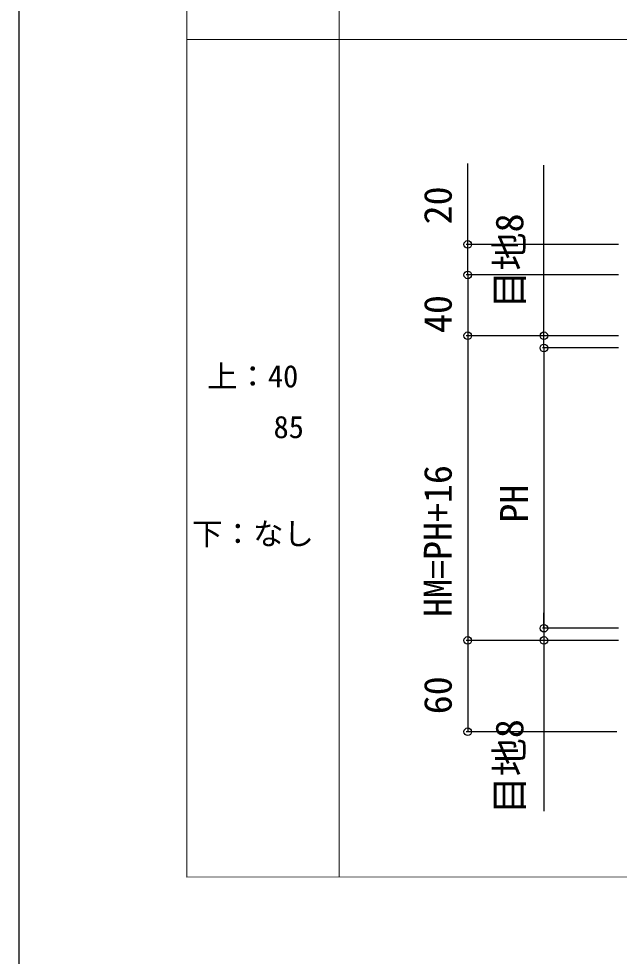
# Model space of a CAD drawing. Units: millimetres, scale not verified. Extents: x -1750 to 1750, y -2600 to 2589.
# Drawn here: x -1750 to -1356, y -516 to 100 of the extents above; entities that cross this region are included whole.
import ezdxf
from ezdxf.enums import TextEntityAlignment as Align

# ---------------------------------------------------------------- set-up
doc = ezdxf.new("R2010")
doc.units = ezdxf.units.MM
doc.header["$LTSCALE"] = 14
doc.layers.add('0-1_DIM3', color=63, linetype='Continuous', lineweight=18)
for name, color, linetype in [('0-2_USER1', 3, 'Continuous'), ('0-7_YKK_D', 6, 'Continuous'), ('0-8_YKK_ZWAK', 7, 'Continuous')]:
    doc.layers.add(name, color=color, linetype=linetype)
doc.styles.add('ＭＳ ゴシック', font='')
doc.styles.get('ＭＳ ゴシック').set_extended_font_data('MS Gothic')

msp = doc.modelspace()

# ---------------------------------------------------------------- linework, layer by layer
at = {"layer": '0-1_DIM3'}
for p, q in [((-1539.56, 1736.12), (-1539.56, -463.82)), ((1680.48, 88.04), (-1639.56, 86.12)), ((1680.48, -461.96), (-1639.56, -463.88))]:
    msp.add_line(p, q, dxfattribs=at)
msp.add_lwpolyline([(1680.48, 2238.04), (-1639.56, 2236.12), (-1639.56, -463.88)], dxfattribs=at)
at = {"layer": '0-7_YKK_D'}
for p, q in [((-1405.18, -108.35), (-1405.18, 3.76)), ((-1356.18, -48.35), (-1456.18, -48.35)), ((-1356.18, -68.35), (-1456.18, -68.35)), ((-1356.18, -68.35), (-1456.18, -68.35)), ((-1455.18, -68.35), (-1455.18, -108.35)), ((-1356.18, -108.35), (-1456.18, -108.35)), ((-1356.18, -108.35), (-1456.18, -108.35)), ((-1455.18, -108.35), (-1455.18, -308.35)), ((-1356.18, -108.35), (-1406.18, -108.35)), ((-1405.18, -116.35), (-1405.18, -108.35)), ((-1356.18, -116.35), (-1406.18, -116.35)), ((-1356.18, -116.35), (-1406.18, -116.35)), ((-1405.18, -116.35), (-1405.18, -126.35)), ((-1405.18, -116.35), (-1405.18, -300.35)), ((-1405.18, -300.35), (-1405.18, -290.35)), ((-1356.18, -300.35), (-1406.18, -300.35)), ((-1356.18, -300.35), (-1406.18, -300.35)), ((-1405.18, -300.35), (-1405.18, -308.35)), ((-1356.18, -308.35), (-1456.18, -308.35)), ((-1356.18, -308.35), (-1456.18, -308.35)), ((-1455.18, -308.35), (-1455.18, -368.35)), ((-1356.18, -308.35), (-1406.18, -308.35)), ((-1405.18, -308.35), (-1405.18, -420.45)), ((-1357.18, -368.35), (-1456.18, -368.35))]:
    msp.add_line(p, q, dxfattribs=at)
msp.add_lwpolyline([(-1455.18, -68.35), (-1455.18, -48.35), (-1455.18, 4.89)], dxfattribs=at)
for centre in [(-1455.18, -48.35), (-1455.18, -68.35), (-1455.18, -68.35), (-1455.18, -108.35), (-1455.18, -108.35), (-1405.18, -108.35), (-1405.18, -116.35), (-1405.18, -116.35), (-1405.18, -300.35), (-1405.18, -300.35), (-1455.18, -308.35), (-1455.18, -308.35), (-1405.18, -308.35), (-1455.18, -368.35)]:
    msp.add_circle(centre, 2.5, dxfattribs=at)
at = {"layer": '0-8_YKK_ZWAK'}
msp.add_line((-1750, 2499.6), (-1750, -2600.4), dxfattribs=at)

# ---------------------------------------------------------------- texts
at = {"layer": '0-2_USER1', "style": 'ＭＳ ゴシック'}
for s, p in [('上：40', (-1626.38, -146.63)), ('\u3000\u300085', (-1622.69, -179.96)), ('下：なし', (-1636.15, -250.04))]:
    msp.add_text(s, height=14.66, dxfattribs=at).set_placement(p, align=Align.BOTTOM_LEFT)
at = {"layer": '0-7_YKK_D', "style": 'ＭＳ ゴシック'}
for s, p in [('20', (-1460.18, -35.19)), ('目地8', (-1413.16, -90.45)), ('40', (-1460.18, -106.53)), ('HM=PH+16', (-1460.18, -293)), ('PH', (-1410.18, -231.07)), ('60', (-1460.18, -356.88)), ('目地8', (-1413.16, -422.55))]:
    msp.add_text(s, height=18.33, rotation=90, dxfattribs=at).set_placement(p, align=Align.BOTTOM_LEFT)

doc.saveas('drawing.dxf')
